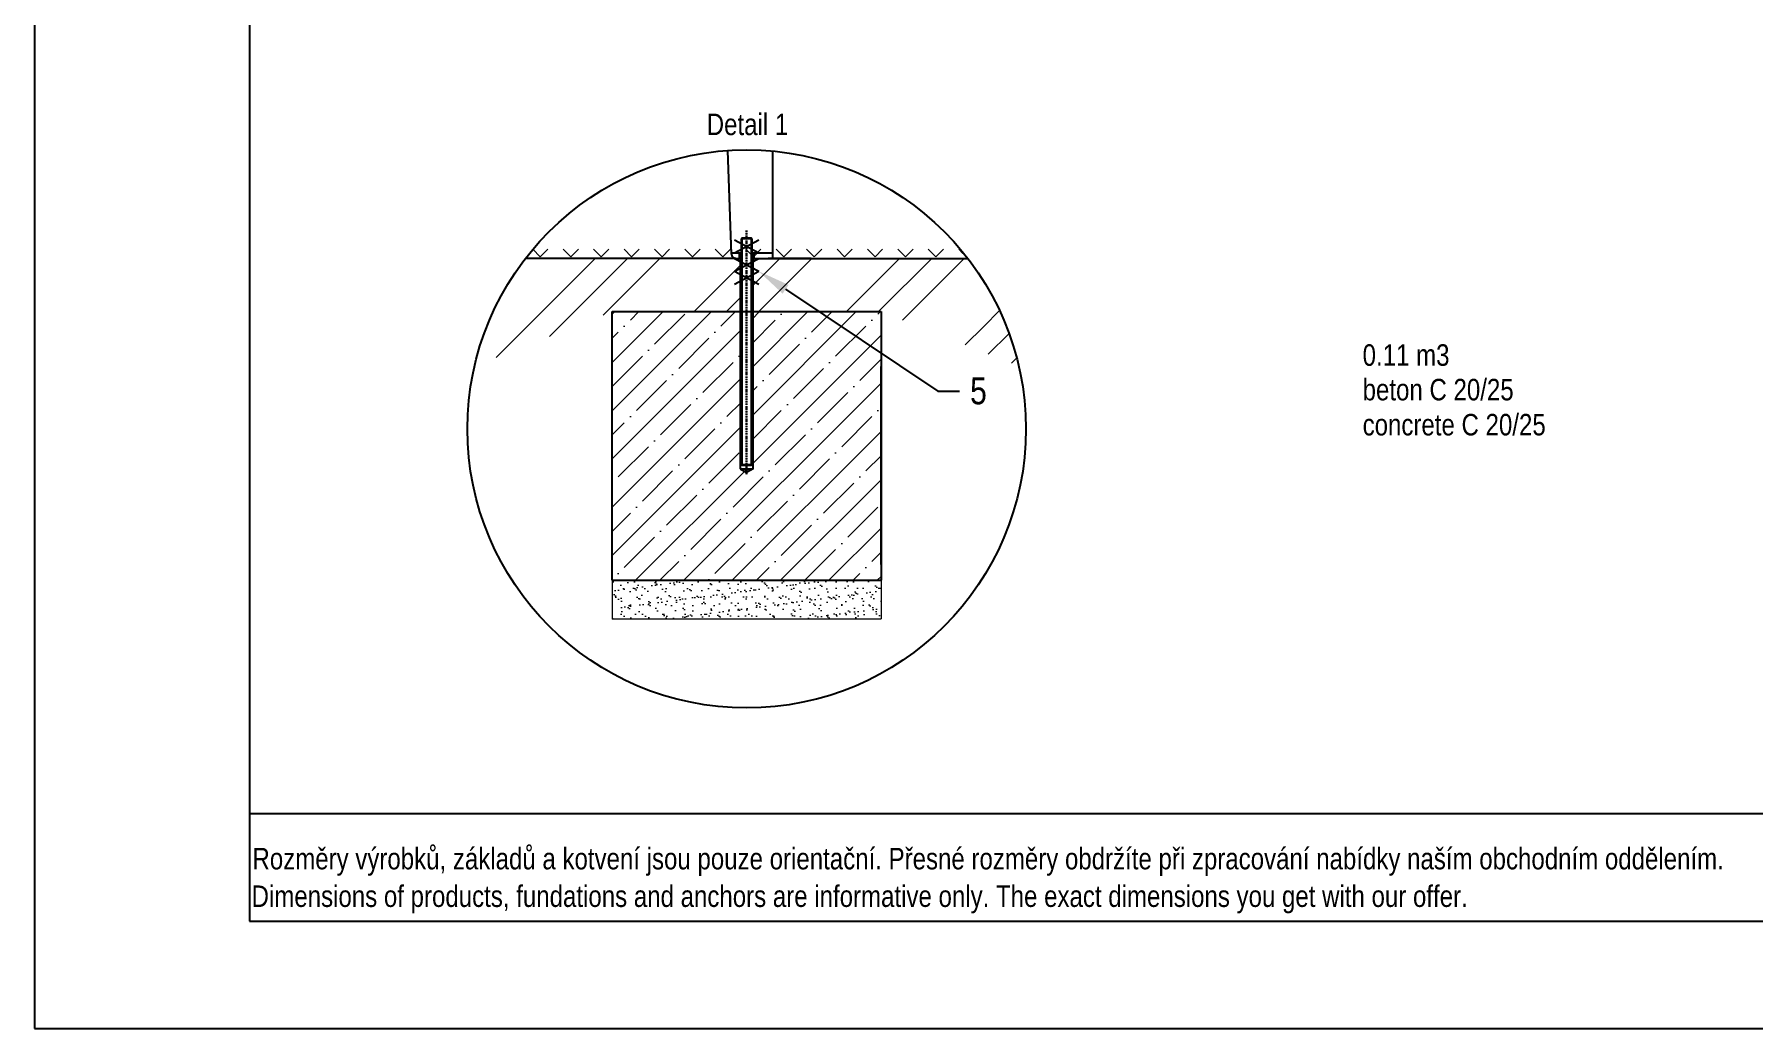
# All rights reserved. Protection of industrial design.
# Model space of a CAD drawing. Header units: millimetres. Extents: x 22162 to 28102, y 3160 to 7360.
# Drawn here: x 22162 to 25358, y 3160 to 5009 of the extents above; entities that cross this region are included whole.
import ezdxf
from ezdxf import colors
from ezdxf.entities.mleader import LeaderData, LeaderLine
from ezdxf.lldxf.tags import DXFTag
from ezdxf.math import Vec2, Vec3

# ---------------------------------------------------------------- set-up
doc = ezdxf.new("R2010")
doc.units = ezdxf.units.MM
doc.header["$LTSCALE"] = 0.3
doc.linetypes.add('DashDot', pattern=[15, 9, -3, 0, -3])
doc.layers.add('Nekreslit', color=6, linetype='Continuous', plot=False)
doc.layers.add('SRAFY', color=251, linetype='Continuous', lineweight=13)
doc.styles.add('SEACAD_Arial', font='arial.ttf', dxfattribs={"width": 0.8})
tags = doc.linetypes.add('HIDDEN2', pattern=[4.7625, 3.175, -1.5875]).pattern_tags.tags
tags[6:7] = [DXFTag(74, 4), DXFTag(75, 0), DXFTag(340, '0'), DXFTag(46, 0.0), DXFTag(50, 0.0), DXFTag(44, 0.0), DXFTag(45, 0.0)]
tags[4:5] = [DXFTag(74, 4), DXFTag(75, 0), DXFTag(340, '0'), DXFTag(46, 0.0), DXFTag(50, 0.0), DXFTag(44, 0.0), DXFTag(45, 0.0)]

msp = doc.modelspace()

# ---------------------------------------------------------------- hatches: boundary and pattern name
at = {"layer": 'SRAFY'}
h = msp.add_hatch(dxfattribs=at)
h.set_pattern_fill('TERACO', color=256, scale=20)
h.set_pattern_definition([(45, (15239.593, -722.22), (-28.28427, 28.28427), [20, -20]), (135, (15296.16, -722.22), (-28.28427, -28.28427), [20, -20])])
h.paths.add_polyline_path([(23084.4, 4592.4), (23084.4, 4615.5), (23888, 4615.5), (23888, 4592.4)])
h = msp.add_hatch(dxfattribs=at)
h.set_pattern_fill('GOST_GROUND', color=256, scale=20)
h.set_pattern_definition([(45, (16007.2, 223.3), (282.8427, -2e-14), [400]), (45, (16067.2, 223.3), (282.8427, -2e-14), [400]), (45, (16127.2, 223.3), (282.8427, -2e-14), [400])])
edge = h.paths.add_edge_path()
edge.add_line((23476.2, 4592.5), (23454.2, 4592.5))
edge.add_line((23454.2, 4592.5), (23075.2, 4592.5))
edge.add_arc((23486.2, 4275.3), 519.1, 142.3369, 166.9875)
edge.add_line((22980.4, 4392.2), (23236.2, 4493.6))
edge.add_line((23236.2, 4493.6), (23476.2, 4493.6))
edge.add_line((23476.2, 4493.6), (23476.2, 4592.5))
edge = h.paths.add_edge_path()
edge.add_line((23897.1, 4592.5), (23518.2, 4592.5))
edge.add_line((23518.2, 4592.5), (23496.2, 4592.5))
edge.add_line((23496.2, 4592.5), (23496.2, 4493.6))
edge.add_line((23496.2, 4493.6), (23736.2, 4493.6))
edge.add_line((23736.2, 4493.6), (23992, 4392.2))
edge.add_arc((23486.2, 4275.3), 519.1, 13.0125, 37.6631)
h = msp.add_hatch(dxfattribs=at)
h.set_pattern_fill('ANSI35', color=256, scale=10)
h.set_pattern_definition([(45, (16007.19, 223.29), (-44.9013, 44.90127), []), (45, (16052.094, 223.29), (-44.9013, 44.90127), [79.375, -15.875, 0, -15.875])])
h.paths.add_polyline_path([(23736.2, 4493.6), (23496.2, 4493.6), (23496.2, 4201.2), (23476.2, 4201.2), (23476.2, 4493.6), (23236.2, 4493.6), (23236.2, 3993.6), (23736.2, 3993.6)])
h = msp.add_hatch(dxfattribs=at)
h.set_pattern_fill('AR-SAND', color=256, scale=0.5)
h.set_pattern_definition([(37.5, (16635.22, -1268.401), (-0.800016, 24.47066), [0, -19.304, 0, -21.59, 0, -20.6375]), (7.5, (16635.22, -1268.4), (22.47616, 35.84126), [0, -10.414, 0, -17.399, 0, -6.6675]), (327.5, (16619.6, -1268.4), (39.54962, 0.07186), [0, -6.35, 0, -22.86, 0, -29.845]), (317.5, (16619.6, -1268.4), (38.17782, 11.14647), [0, -3.175, 0, -14.986, 0, -17.145])])
h.paths.add_polyline_path([(23736.2, 3991.7), (23236.2, 3991.7), (23236.2, 3921.7), (23736.2, 3921.7)])

# ---------------------------------------------------------------- linework, layer by layer
at = {"color": 7, "linetype": 'Continuous'}
for p, q in [((23457.9, 4600.2), (23451.2, 4793.2)), ((23534.2, 4792.2), (23534.2, 4592.5)), ((23465.9, 4592.5), (23476.2, 4592.5)), ((23236.2, 3993.6), (23236.2, 4493.6)), ((23236.2, 4493.6), (23476.2, 4493.6)), ((23476.2, 4493.6), (23736.2, 4493.6)), ((23736.2, 4493.6), (23736.2, 3993.6)), ((23736.2, 4271.2), (23736.2, 4391.2)), ((23736.2, 4022.9), (23736.2, 4391.2)), ((23236.2, 3993.6), (23736.2, 3993.6))]:
    msp.add_line(p, q, dxfattribs=at)
at = {"linetype": 'DashDot', "lineweight": 30}
msp.add_line((23486.2, 4644.5), (23486.2, 4189.8), dxfattribs=at)
at = {"linetype": 'HIDDEN2', "ltscale": 0.1}
for p, q in [((23476.2, 4602.5), (23457.8, 4602.5)), ((23534.2, 4602.5), (23496.2, 4602.5))]:
    msp.add_line(p, q, dxfattribs=at)
for p, q in [((23463.7, 4626.8), (23508.7, 4602.8)), ((23463.7, 4602.8), (23508.7, 4626.8)), ((23477.8, 4630.5), (23494.6, 4630.5)), ((23465.9, 4592.5), (23075.2, 4592.5)), ((23463.7, 4592.5), (23508.7, 4568.5)), ((23463.7, 4568.5), (23508.7, 4592.5)), ((23496.2, 4592.5), (23897.1, 4592.5)), ((23606.2, 4592.5), (23526.2, 4592.5)), ((23463.7, 4568.5), (23508.7, 4544.5)), ((23463.7, 4544.5), (23508.7, 4568.5)), ((23474.2, 4201.2), (23486.2, 4194.2)), ((23498.2, 4201.2), (23486.2, 4194.2))]:
    msp.add_line(p, q)
at = {"color": 7, "linetype": 'HIDDEN2', "ltscale": 0.1}
for p, q in [((23472.2, 4602.5), (23472.2, 4592.5)), ((23500.2, 4592.5), (23500.2, 4602.5))]:
    msp.add_line(p, q, dxfattribs=at)
at = {"color": 7, "linetype": 'HIDDEN2'}
for p, q in [((23477.8, 4630.5), (23476.2, 4628.9)), ((23496.2, 4628.9), (23476.2, 4628.9)), ((23496.2, 4628.9), (23494.6, 4630.5)), ((23474.2, 4592.5), (23474.2, 4392.2)), ((23476.2, 4592.5), (23476.2, 4592.4)), ((23496.2, 4592.4), (23496.2, 4592.5)), ((23498.2, 4392.2), (23498.2, 4592.5)), ((23474.2, 4392.2), (23474.2, 4201.2)), ((23498.2, 4201.2), (23498.2, 4392.2)), ((23474.2, 4201.2), (23498.2, 4201.2)), ((23476.2, 4208.8), (23496.2, 4208.8)), ((23476.2, 4208.8), (23477.8, 4207.2)), ((23486.2, 4207.2), (23477.8, 4207.2)), ((23494.6, 4207.2), (23486.2, 4207.2)), ((23494.6, 4207.2), (23496.2, 4208.8))]:
    msp.add_line(p, q, dxfattribs=at)
at = {"color": 7}
for p, q in [((23476.2, 4628.9), (23476.2, 4208.8)), ((23496.2, 4208.8), (23496.2, 4628.9))]:
    msp.add_line(p, q, dxfattribs=at)
at = {"lineweight": 15}
for p, q in [((23477.8, 4630.5), (23477.8, 4207.2)), ((23494.6, 4207.2), (23494.6, 4630.5)), ((23636.2, 4592.5), (23536.2, 4592.5))]:
    msp.add_line(p, q, dxfattribs=at)
at = {"color": 7, "linetype": 'Continuous'}
msp.add_circle((23486.2, 4275.3), 519.1, dxfattribs=at)
msp.add_arc((23465.9, 4600.5), 8, 182, 270, dxfattribs=at)
at = {"layer": 'Nekreslit'}
msp.add_line((22562.1, 3559.6), (26602.1, 3559.6), dxfattribs=at)
for points in [[(22162.1, 3159.6), (28102.1, 3159.6), (28102.1, 7359.6), (22162.1, 7359.6)], [(22562.1, 3359.6), (26602.1, 3359.6), (26602.1, 6959.6), (22562.1, 6959.6)]]:
    msp.add_lwpolyline(points, close=True, dxfattribs=at)
at = {"layer": 'SRAFY'}
for p, q in [((23236.2, 3993.6), (23236.2, 3921.7)), ((23736.2, 3993.6), (23736.2, 3921.7)), ((23236.2, 3921.7), (23736.2, 3921.7))]:
    msp.add_line(p, q, dxfattribs=at)

# ---------------------------------------------------------------- texts
at = {"style": 'SEACAD_Arial', "width": 0.8}
for s, height, p in [('0.11 m3', 40, (24631.3, 4392.7)), ('beton C 20/25', 40, (24631.3, 4328.4)), ('concrete C 20/25', 40, (24631.3, 4263.2)), ('Rozměry výrobků, základů a kotvení jsou pouze orientační. Přesné rozměry obdržíte při zpracování nabídky naším obchodním oddělením.', 39.9982, (22567.5, 3455.9)), ('Dimensions of products, fundations and anchors are informative only. The exact dimensions you get with our offer.', 39.9982, (22565.9, 3386))]:
    msp.add_text(s, height=height, dxfattribs=at).set_placement(p)
at = {"insert": (23412, 4861.9), "char_height": 40, "attachment_point": 1, "style": 'SEACAD_Arial'}
msp.add_mtext_dynamic_manual_height_columns('Detail 1', width=226.121, gutter_width=200, heights=[0], dxfattribs=at)

# ---------------------------------------------------------------- leaders
ml = msp.add_multileader_mtext('Standard')
ml.set_content('5', color=256, style='SEACAD_Arial')
ml.set_leader_properties()
ml.build(insert=Vec2(0, 0))
ml.multileader.update_dxf_attribs({"text_right_attachment_type": 6, "dogleg_length": 2, "arrow_head_size": 60, "scale": 20})
ctx = ml.context
ctx.base_point, ctx.scale, ctx.char_height, ctx.arrow_head_size, ctx.landing_gap_size, ctx.plane_origin = Vec3(23881.6, 4345.7), 20, 50, 60, 20, Vec3(23370.9, 4483.4)
ctx.right_attachment = 6
notes = []
notes.append((ctx, [(0, (1, 1, 0), (23841.6, 4345.7), (1, 0), 40, [(0, [(23508.7, 4568.5)], 0, [])])]))
ctx.mtext.insert, ctx.mtext.flow_direction = Vec3(23901.6, 4371.1), 5
for ctx, leaders in notes:
    for number, flags, end, landing, length, lines in leaders:
        leader = LeaderData()
        leader.index, (leader.has_last_leader_line, leader.has_dogleg_vector, leader.attachment_direction) = number, flags
        leader.last_leader_point, leader.dogleg_vector, leader.dogleg_length = Vec3(end), Vec3(landing), length
        for number, points, colour, breaks in lines:
            line = LeaderLine()
            line.index, line.vertices, line.color, line.breaks = number, Vec3.list(points), colors.encode_raw_color(colour), breaks
            leader.lines.append(line)
        ctx.leaders.append(leader)

doc.saveas('drawing.dxf')
